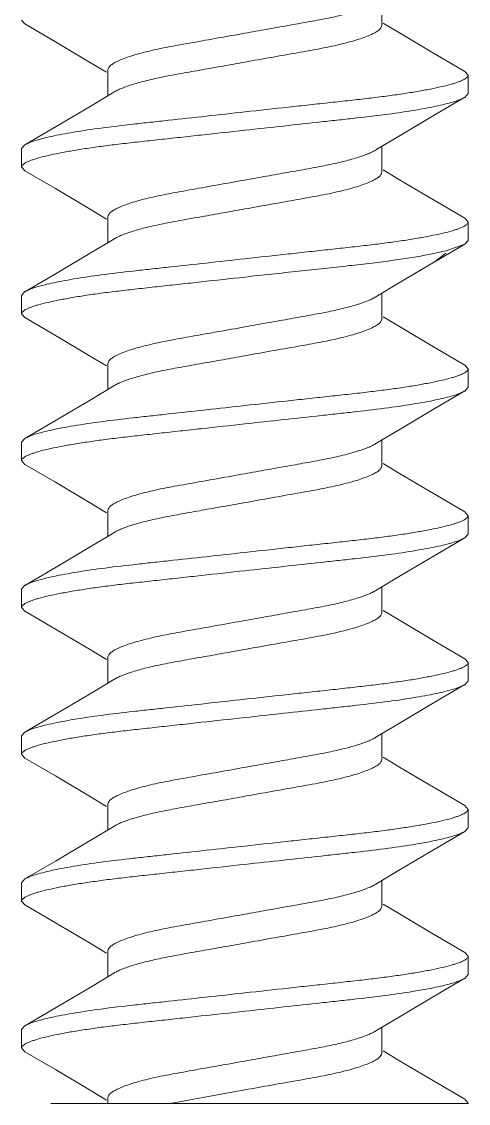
# Model space of a CAD drawing. Header units: inches. Extents: x 8 to 28, y 8.2 to 13.5.
# Drawn here: x 26.8236 to 27.0137, y 11.6636 to 12.124 of the extents above; entities that cross this region are included whole.
import ezdxf

# ---------------------------------------------------------------- set-up
doc = ezdxf.new("R2010")
doc.units = ezdxf.units.IN
doc.header["$MEASUREMENT"] = 0
doc.layers.get('0').update_dxf_attribs({"true_color": 0xc2ced6})
doc.layers.add('SHADE-BRACKET', color=7, linetype='Continuous', lineweight=30)
doc.layers.add('SHADE-BRACKET_SCREW', color=7, linetype='Continuous', lineweight=5)

# ---------------------------------------------------------------- blocks, each defined once
blk = doc.blocks.new('SCREW3-085603')
at = {"layer": 'SHADE-BRACKET_SCREW'}
for p, q in [((26.97686, 12.13341), (26.97686, 12.12242)), ((26.82358, 12.12467), (26.825, 12.12303)), ((26.825, 12.12307), (26.83798, 12.11544)), ((26.98442, 12.11921), (26.97744, 12.12339)), ((26.83798, 12.11544), (26.85249, 12.10684)), ((26.99893, 12.11061), (26.98442, 12.11921)), ((27.01215, 12.10283), (26.99893, 12.11061)), ((26.85249, 12.10684), (26.85972, 12.1025)), ((26.8603, 12.10347), (26.8603, 12.09249)), ((27.01358, 12.10122), (27.01215, 12.10286)), ((27.01358, 12.10122), (27.01358, 12.09342)), ((26.86279, 12.09398), (26.85274, 12.08796)), ((26.99917, 12.08419), (27.01215, 12.09182)), ((27.01358, 12.09342), (27.01215, 12.09178)), ((26.85274, 12.08796), (26.83823, 12.07936)), ((26.98467, 12.07559), (26.99917, 12.08419)), ((26.83823, 12.07936), (26.825, 12.07158)), ((26.97437, 12.06941), (26.98467, 12.07559)), ((26.82358, 12.06997), (26.825, 12.07161)), ((26.82358, 12.06217), (26.82358, 12.06997)), ((26.97686, 12.07091), (26.97686, 12.05992)), ((26.82358, 12.06217), (26.825, 12.06053)), ((26.825, 12.06057), (26.83798, 12.05294)), ((26.98442, 12.05671), (26.97744, 12.06089)), ((26.99893, 12.04811), (26.98442, 12.05671)), ((26.83798, 12.05294), (26.85249, 12.04434)), ((27.01215, 12.04033), (26.99893, 12.04811)), ((26.85249, 12.04434), (26.85972, 12.04)), ((26.8603, 12.04097), (26.8603, 12.02999)), ((27.01358, 12.03872), (27.01215, 12.04036)), ((27.01358, 12.03872), (27.01358, 12.03092)), ((26.86279, 12.03148), (26.85274, 12.02546)), ((26.99917, 12.02169), (27.01215, 12.02932)), ((27.01215, 12.02929), (27.0042, 12.0265)), ((27.01358, 12.03092), (27.01215, 12.02928)), ((26.85274, 12.02546), (26.83823, 12.01686)), ((27.00391, 12.02643), (26.99696, 12.02492)), ((26.99961, 12.02194), (27.00405, 12.02542)), ((26.98467, 12.01309), (26.99961, 12.02194)), ((26.83823, 12.01686), (26.825, 12.00908)), ((26.82358, 12.00747), (26.825, 12.00911)), ((26.97437, 12.00691), (26.98467, 12.01309)), ((26.82358, 11.99967), (26.82358, 12.00747)), ((26.97686, 12.00841), (26.97686, 11.99742)), ((26.82358, 11.99967), (26.825, 11.99803)), ((26.825, 11.99807), (26.83798, 11.99044)), ((26.98442, 11.99421), (26.97744, 11.99839)), ((26.83798, 11.99044), (26.85249, 11.98184)), ((26.99893, 11.98561), (26.98442, 11.99421)), ((26.85249, 11.98184), (26.85972, 11.9775)), ((27.01215, 11.97783), (26.99893, 11.98561)), ((26.8603, 11.97847), (26.8603, 11.96749)), ((27.01358, 11.97622), (27.01215, 11.97786)), ((27.01358, 11.97622), (27.01358, 11.96842)), ((26.86279, 11.96898), (26.85274, 11.96296)), ((27.01358, 11.96842), (27.01215, 11.96678)), ((26.85274, 11.96296), (26.83823, 11.95436)), ((26.99917, 11.95919), (27.01215, 11.96682)), ((26.98467, 11.95059), (26.99917, 11.95919)), ((26.83823, 11.95436), (26.825, 11.94658)), ((26.97437, 11.94441), (26.98467, 11.95059)), ((26.82358, 11.94497), (26.825, 11.94661)), ((26.82358, 11.93717), (26.82358, 11.94497)), ((26.97686, 11.94591), (26.97686, 11.93492)), ((26.82358, 11.93717), (26.825, 11.93553)), ((26.825, 11.93557), (26.83798, 11.92794)), ((26.98442, 11.93171), (26.97744, 11.93589)), ((26.99893, 11.92311), (26.98442, 11.93171)), ((26.83798, 11.92794), (26.85249, 11.91934)), ((27.01215, 11.91533), (26.99893, 11.92311)), ((26.85249, 11.91934), (26.85972, 11.915)), ((26.8603, 11.91597), (26.8603, 11.90499)), ((27.01358, 11.91372), (27.01215, 11.91536)), ((27.01358, 11.91372), (27.01358, 11.90592)), ((26.86279, 11.90648), (26.85274, 11.90046)), ((26.99917, 11.89669), (27.01215, 11.90432)), ((27.01358, 11.90592), (27.01215, 11.90428)), ((26.85274, 11.90046), (26.83823, 11.89186)), ((26.98467, 11.88809), (26.99917, 11.89669)), ((26.83823, 11.89186), (26.825, 11.88408)), ((26.97437, 11.88191), (26.98467, 11.88809)), ((26.82358, 11.88247), (26.825, 11.88411)), ((26.82358, 11.87467), (26.82358, 11.88247)), ((26.97686, 11.88341), (26.97686, 11.87242)), ((26.82358, 11.87467), (26.825, 11.87303)), ((26.825, 11.87307), (26.83798, 11.86544)), ((26.98442, 11.86921), (26.97744, 11.87339)), ((26.99893, 11.86061), (26.98442, 11.86921)), ((26.83798, 11.86544), (26.85249, 11.85684)), ((26.85249, 11.85684), (26.85972, 11.8525)), ((27.01215, 11.85283), (26.99893, 11.86061)), ((26.8603, 11.85347), (26.8603, 11.84249)), ((27.01358, 11.85122), (27.01215, 11.85286)), ((27.01358, 11.85122), (27.01358, 11.84342)), ((26.86279, 11.84398), (26.85274, 11.83796)), ((27.01358, 11.84342), (27.01215, 11.84178)), ((26.99917, 11.83419), (27.01215, 11.84182)), ((26.85274, 11.83796), (26.83823, 11.82936)), ((26.98467, 11.82559), (26.99917, 11.83419)), ((26.83823, 11.82936), (26.825, 11.82158)), ((26.97437, 11.81941), (26.98467, 11.82559)), ((26.82358, 11.81997), (26.825, 11.82161)), ((26.97686, 11.82091), (26.97686, 11.80992)), ((26.82358, 11.81217), (26.82358, 11.81997)), ((26.82358, 11.81217), (26.825, 11.81053)), ((26.98442, 11.80671), (26.97744, 11.81089)), ((26.825, 11.81057), (26.83798, 11.80294)), ((26.99893, 11.79811), (26.98442, 11.80671)), ((26.83798, 11.80294), (26.85249, 11.79434)), ((27.01215, 11.79033), (26.99893, 11.79811)), ((26.85249, 11.79434), (26.85972, 11.79)), ((26.8603, 11.79097), (26.8603, 11.77999)), ((27.01358, 11.78872), (27.01215, 11.79036)), ((27.01358, 11.78872), (27.01358, 11.78092)), ((26.86279, 11.78148), (26.85274, 11.77546)), ((26.99917, 11.77169), (27.01215, 11.77932)), ((27.01358, 11.78092), (27.01215, 11.77928)), ((26.85274, 11.77546), (26.83823, 11.76686)), ((26.98467, 11.76309), (26.99917, 11.77169)), ((26.83823, 11.76686), (26.825, 11.75908)), ((26.97437, 11.75691), (26.98467, 11.76309)), ((26.82358, 11.75747), (26.825, 11.75911)), ((26.82358, 11.74967), (26.82358, 11.75747)), ((26.97686, 11.75841), (26.97686, 11.74742)), ((26.82358, 11.74967), (26.825, 11.74803)), ((26.825, 11.74807), (26.83798, 11.74044)), ((26.98442, 11.74421), (26.97744, 11.74839)), ((26.99893, 11.73561), (26.98442, 11.74421)), ((26.83798, 11.74044), (26.85249, 11.73184)), ((27.01215, 11.72783), (26.99893, 11.73561)), ((26.85249, 11.73184), (26.85972, 11.7275)), ((26.8603, 11.72847), (26.8603, 11.71749)), ((27.01358, 11.72622), (27.01215, 11.72786)), ((27.01358, 11.72622), (27.01358, 11.71842)), ((26.86279, 11.71898), (26.85274, 11.71296)), ((26.99917, 11.70919), (27.01215, 11.71682)), ((27.01358, 11.71842), (27.01215, 11.71678)), ((26.85274, 11.71296), (26.83823, 11.70436)), ((26.98467, 11.70059), (26.99917, 11.70919)), ((26.83823, 11.70436), (26.825, 11.69658)), ((26.97437, 11.69441), (26.98467, 11.70059)), ((26.82358, 11.69497), (26.825, 11.69661)), ((26.97686, 11.69591), (26.97686, 11.68492)), ((26.82358, 11.68717), (26.82358, 11.69497)), ((26.82358, 11.68717), (26.825, 11.68553)), ((26.825, 11.68557), (26.83798, 11.67794)), ((26.98442, 11.68171), (26.97744, 11.68589)), ((26.83798, 11.67794), (26.85249, 11.66934)), ((26.99893, 11.67311), (26.98442, 11.68171)), ((27.01215, 11.66533), (26.99893, 11.67311)), ((26.85249, 11.66934), (26.85972, 11.665)), ((26.88673, 11.66358), (26.91858, 11.6693)), ((27.01371, 11.66357), (26.836, 11.66357)), ((26.8603, 11.66597), (26.8603, 11.66357)), ((27.01358, 11.66372), (27.01215, 11.66536))]:
    blk.add_line(p, q, dxfattribs=at)
for points, knots in [([(26.91858, 12.1191), (26.92166, 12.11965), (26.92776, 12.12074), (26.93671, 12.12234), (26.94522, 12.12386), (26.95307, 12.12528), (26.96002, 12.12682), (26.96592, 12.12842), (26.97009, 12.12984), (26.97276, 12.13101), (26.97388, 12.1316), (26.97437, 12.13189)], [0, 0, 0, 0, 0.163751, 0.323578, 0.475301, 0.615268, 0.740207, 0.847348, 0.934421, 0.969943, 1, 1, 1, 1]), ([(26.97686, 12.12242), (26.97686, 12.1217), (26.97609, 12.12081), (26.97509, 12.12004), (26.97399, 12.11934), (26.97229, 12.11848), (26.96984, 12.11747), (26.96691, 12.11647), (26.96351, 12.11546), (26.95968, 12.11447), (26.95545, 12.1135), (26.95086, 12.11258), (26.94596, 12.11168), (26.93895, 12.11043), (26.92979, 12.10881), (26.92236, 12.10748), (26.91858, 12.1068)], [0, 0, 0, 0, 0.035498, 0.048473, 0.063325, 0.098788, 0.141982, 0.192728, 0.250682, 0.315413, 0.386372, 0.462975, 0.54456, 0.630399, 0.811708, 1, 1, 1, 1]), ([(26.8603, 12.10347), (26.8603, 12.1042), (26.86106, 12.10508), (26.86207, 12.10585), (26.86316, 12.10656), (26.86487, 12.10742), (26.86732, 12.10842), (26.87025, 12.10943), (26.87365, 12.11043), (26.87748, 12.11143), (26.8817, 12.11239), (26.88629, 12.11331), (26.89119, 12.11421), (26.89821, 12.11546), (26.90736, 12.11709), (26.91479, 12.11842), (26.91858, 12.1191)], [0, 0, 0, 0, 0.0355, 0.048476, 0.063327, 0.09879, 0.141984, 0.19273, 0.250683, 0.315414, 0.386374, 0.462977, 0.544561, 0.6304, 0.811708, 1, 1, 1, 1]), ([(26.86279, 12.09399), (26.86328, 12.09429), (26.86439, 12.09487), (26.86707, 12.09605), (26.87124, 12.09748), (26.87713, 12.09907), (26.88409, 12.1006), (26.89193, 12.10206), (26.90044, 12.10356), (26.9094, 12.10515), (26.91549, 12.10624), (26.91858, 12.1068)], [0, 0, 0, 0, 0.030085, 0.065638, 0.152728, 0.259843, 0.384768, 0.524736, 0.676447, 0.836264, 1, 1, 1, 1]), ([(26.91858, 12.0856), (26.92475, 12.08628), (26.93394, 12.08729), (26.94606, 12.08861), (26.95481, 12.08956), (26.96322, 12.09048), (26.97119, 12.09138), (26.97866, 12.0923), (26.98555, 12.09326), (26.99179, 12.09426), (26.99733, 12.09526), (27.00211, 12.09627), (27.00559, 12.09714), (27.00796, 12.09785), (27.00942, 12.09834), (27.01067, 12.09883), (27.0117, 12.09932), (27.01251, 12.09979), (27.0131, 12.10026), (27.01348, 12.10072), (27.01358, 12.10107), (27.01358, 12.10122)], [0, 0, 0, 0, 0.191926, 0.285647, 0.376594, 0.463938, 0.546872, 0.624622, 0.69646, 0.761742, 0.819858, 0.870312, 0.912669, 0.930712, 0.946635, 0.960426, 0.972091, 0.981675, 0.989299, 0.995219, 1, 1, 1, 1]), ([(27.01215, 12.09179), (27.01158, 12.09145), (27.01017, 12.0908), (27.00768, 12.08994), (27.00451, 12.08905), (27.0007, 12.08816), (26.99625, 12.08726), (26.9892, 12.08601), (26.97909, 12.08451), (26.96819, 12.08324), (26.95865, 12.08219), (26.94831, 12.08105), (26.93491, 12.07959), (26.92408, 12.0784), (26.91858, 12.0778)], [0, 0, 0, 0, 0.020948, 0.048787, 0.083488, 0.124911, 0.172786, 0.226791, 0.351632, 0.495834, 0.573894, 0.655173, 0.824996, 1, 1, 1, 1]), ([(26.825, 12.07161), (26.82557, 12.07195), (26.82698, 12.07259), (26.82948, 12.07346), (26.83264, 12.07434), (26.83646, 12.07524), (26.8409, 12.07613), (26.84796, 12.07739), (26.85807, 12.07888), (26.86897, 12.08016), (26.87851, 12.0812), (26.88885, 12.08234), (26.90224, 12.0838), (26.91308, 12.08499), (26.91858, 12.0856)], [0, 0, 0, 0, 0.020948, 0.048787, 0.083489, 0.124912, 0.172787, 0.226792, 0.351633, 0.495836, 0.573896, 0.655173, 0.824996, 1, 1, 1, 1]), ([(26.91858, 12.0778), (26.9124, 12.07712), (26.90321, 12.07611), (26.8911, 12.07479), (26.88234, 12.07383), (26.87394, 12.0729), (26.86596, 12.07201), (26.85849, 12.0711), (26.8516, 12.07013), (26.84536, 12.06914), (26.83983, 12.06813), (26.83505, 12.06713), (26.83156, 12.06626), (26.8292, 12.06555), (26.82773, 12.06505), (26.82649, 12.06456), (26.82546, 12.06408), (26.82465, 12.06361), (26.82406, 12.06314), (26.82368, 12.06267), (26.82358, 12.06233), (26.82358, 12.06217)], [0, 0, 0, 0, 0.191926, 0.285649, 0.376598, 0.463942, 0.546875, 0.624623, 0.696462, 0.761746, 0.819863, 0.870316, 0.912672, 0.930715, 0.946638, 0.960429, 0.972093, 0.981677, 0.9893, 0.99522, 1, 1, 1, 1]), ([(26.91858, 12.0566), (26.92166, 12.05715), (26.92776, 12.05824), (26.93671, 12.05984), (26.94522, 12.06136), (26.95307, 12.06278), (26.96002, 12.06432), (26.96592, 12.06592), (26.97009, 12.06734), (26.97276, 12.06851), (26.97388, 12.0691), (26.97437, 12.06939)], [0, 0, 0, 0, 0.163751, 0.323578, 0.475301, 0.615268, 0.740207, 0.847348, 0.934421, 0.969943, 1, 1, 1, 1]), ([(26.97686, 12.05992), (26.97686, 12.0592), (26.97609, 12.05831), (26.97509, 12.05754), (26.97399, 12.05684), (26.97229, 12.05598), (26.96984, 12.05497), (26.96691, 12.05397), (26.96351, 12.05296), (26.95968, 12.05197), (26.95545, 12.051), (26.95086, 12.05008), (26.94596, 12.04918), (26.93895, 12.04793), (26.92979, 12.04631), (26.92236, 12.04498), (26.91858, 12.0443)], [0, 0, 0, 0, 0.035498, 0.048473, 0.063325, 0.098788, 0.141982, 0.192728, 0.250682, 0.315413, 0.386372, 0.462975, 0.54456, 0.630399, 0.811708, 1, 1, 1, 1]), ([(26.8603, 12.04097), (26.8603, 12.0417), (26.86106, 12.04258), (26.86207, 12.04335), (26.86316, 12.04406), (26.86487, 12.04492), (26.86732, 12.04592), (26.87025, 12.04693), (26.87365, 12.04793), (26.87748, 12.04893), (26.8817, 12.04989), (26.88629, 12.05081), (26.89119, 12.05171), (26.89821, 12.05296), (26.90736, 12.05459), (26.91479, 12.05592), (26.91858, 12.0566)], [0, 0, 0, 0, 0.0355, 0.048476, 0.063327, 0.09879, 0.141984, 0.19273, 0.250683, 0.315414, 0.386374, 0.462977, 0.544561, 0.6304, 0.811708, 1, 1, 1, 1]), ([(26.86279, 12.03149), (26.86328, 12.03179), (26.86439, 12.03237), (26.86707, 12.03355), (26.87124, 12.03498), (26.87713, 12.03657), (26.88409, 12.0381), (26.89193, 12.03956), (26.90044, 12.04106), (26.9094, 12.04265), (26.91549, 12.04374), (26.91858, 12.0443)], [0, 0, 0, 0, 0.030085, 0.065638, 0.152728, 0.259843, 0.384768, 0.524736, 0.676447, 0.836264, 1, 1, 1, 1]), ([(26.91858, 12.0231), (26.92475, 12.02378), (26.93394, 12.02479), (26.94606, 12.02611), (26.95481, 12.02706), (26.96322, 12.02798), (26.97119, 12.02888), (26.97866, 12.0298), (26.98555, 12.03076), (26.99179, 12.03176), (26.99733, 12.03276), (27.00211, 12.03377), (27.00559, 12.03464), (27.00796, 12.03535), (27.00942, 12.03584), (27.01067, 12.03633), (27.0117, 12.03682), (27.01251, 12.03729), (27.0131, 12.03776), (27.01348, 12.03822), (27.01358, 12.03857), (27.01358, 12.03872)], [0, 0, 0, 0, 0.191926, 0.285647, 0.376594, 0.463938, 0.546872, 0.624622, 0.69646, 0.761742, 0.819858, 0.870312, 0.912669, 0.930712, 0.946635, 0.960426, 0.972091, 0.981675, 0.989299, 0.995219, 1, 1, 1, 1]), ([(26.825, 12.00911), (26.82557, 12.00945), (26.82698, 12.01009), (26.82948, 12.01096), (26.83264, 12.01184), (26.83646, 12.01274), (26.8409, 12.01363), (26.84796, 12.01489), (26.85807, 12.01638), (26.86897, 12.01766), (26.87851, 12.0187), (26.88885, 12.01984), (26.90224, 12.0213), (26.91308, 12.02249), (26.91858, 12.0231)], [0, 0, 0, 0, 0.020948, 0.048787, 0.083489, 0.124912, 0.172787, 0.226792, 0.351633, 0.495836, 0.573896, 0.655173, 0.824996, 1, 1, 1, 1]), ([(26.99696, 12.02492), (26.99462, 12.02446), (26.98956, 12.02358), (26.98148, 12.02237), (26.97247, 12.02123), (26.96267, 12.02013), (26.95222, 12.01898), (26.93745, 12.01737), (26.92618, 12.01614), (26.91858, 12.0153)], [0, 0, 0, 0, 0.090863, 0.194781, 0.310293, 0.435784, 0.569463, 0.70945, 1, 1, 1, 1]), ([(26.91858, 12.0153), (26.9124, 12.01462), (26.90321, 12.01361), (26.8911, 12.01229), (26.88234, 12.01133), (26.87394, 12.0104), (26.86596, 12.00951), (26.85849, 12.0086), (26.8516, 12.00763), (26.84536, 12.00664), (26.83983, 12.00563), (26.83505, 12.00463), (26.83156, 12.00376), (26.8292, 12.00305), (26.82773, 12.00255), (26.82649, 12.00206), (26.82546, 12.00158), (26.82465, 12.00111), (26.82406, 12.00064), (26.82368, 12.00017), (26.82358, 11.99983), (26.82358, 11.99967)], [0, 0, 0, 0, 0.191926, 0.285649, 0.376598, 0.463942, 0.546875, 0.624623, 0.696462, 0.761746, 0.819863, 0.870316, 0.912672, 0.930715, 0.946638, 0.960429, 0.972093, 0.981677, 0.9893, 0.99522, 1, 1, 1, 1]), ([(26.91858, 11.9941), (26.92166, 11.99465), (26.92776, 11.99574), (26.93671, 11.99734), (26.94522, 11.99886), (26.95307, 12.00028), (26.96002, 12.00182), (26.96592, 12.00342), (26.97009, 12.00484), (26.97276, 12.00601), (26.97388, 12.0066), (26.97437, 12.00689)], [0, 0, 0, 0, 0.163751, 0.323578, 0.475301, 0.615268, 0.740207, 0.847348, 0.934421, 0.969943, 1, 1, 1, 1]), ([(26.97686, 11.99742), (26.97686, 11.9967), (26.97609, 11.99581), (26.97509, 11.99504), (26.97399, 11.99434), (26.97229, 11.99348), (26.96984, 11.99247), (26.96691, 11.99147), (26.96351, 11.99046), (26.95968, 11.98947), (26.95545, 11.9885), (26.95086, 11.98758), (26.94596, 11.98668), (26.93895, 11.98543), (26.92979, 11.98381), (26.92236, 11.98248), (26.91858, 11.9818)], [0, 0, 0, 0, 0.035498, 0.048473, 0.063325, 0.098788, 0.141982, 0.192728, 0.250682, 0.315413, 0.386372, 0.462975, 0.54456, 0.630399, 0.811708, 1, 1, 1, 1]), ([(26.8603, 11.97847), (26.8603, 11.9792), (26.86106, 11.98008), (26.86207, 11.98085), (26.86316, 11.98156), (26.86487, 11.98242), (26.86732, 11.98342), (26.87025, 11.98443), (26.87365, 11.98543), (26.87748, 11.98643), (26.8817, 11.98739), (26.88629, 11.98831), (26.89119, 11.98921), (26.89821, 11.99046), (26.90736, 11.99209), (26.91479, 11.99342), (26.91858, 11.9941)], [0, 0, 0, 0, 0.0355, 0.048476, 0.063327, 0.09879, 0.141984, 0.19273, 0.250683, 0.315414, 0.386374, 0.462977, 0.544561, 0.6304, 0.811708, 1, 1, 1, 1]), ([(26.86279, 11.96899), (26.86328, 11.96929), (26.86439, 11.96987), (26.86707, 11.97105), (26.87124, 11.97248), (26.87713, 11.97407), (26.88409, 11.9756), (26.89193, 11.97706), (26.90044, 11.97856), (26.9094, 11.98015), (26.91549, 11.98124), (26.91858, 11.9818)], [0, 0, 0, 0, 0.030085, 0.065638, 0.152728, 0.259843, 0.384768, 0.524736, 0.676447, 0.836264, 1, 1, 1, 1]), ([(26.91858, 11.9606), (26.92475, 11.96128), (26.93394, 11.96229), (26.94606, 11.96361), (26.95481, 11.96456), (26.96322, 11.96548), (26.97119, 11.96638), (26.97866, 11.9673), (26.98555, 11.96826), (26.99179, 11.96926), (26.99733, 11.97026), (27.00211, 11.97127), (27.00559, 11.97214), (27.00796, 11.97285), (27.00942, 11.97334), (27.01067, 11.97383), (27.0117, 11.97432), (27.01251, 11.97479), (27.0131, 11.97526), (27.01348, 11.97572), (27.01358, 11.97607), (27.01358, 11.97622)], [0, 0, 0, 0, 0.191926, 0.285647, 0.376594, 0.463938, 0.546872, 0.624622, 0.69646, 0.761742, 0.819858, 0.870312, 0.912669, 0.930712, 0.946635, 0.960426, 0.972091, 0.981675, 0.989299, 0.995219, 1, 1, 1, 1]), ([(27.01215, 11.96679), (27.01158, 11.96645), (27.01017, 11.9658), (27.00768, 11.96494), (27.00451, 11.96405), (27.0007, 11.96316), (26.99625, 11.96226), (26.9892, 11.96101), (26.97909, 11.95951), (26.96819, 11.95824), (26.95865, 11.95719), (26.94831, 11.95605), (26.93491, 11.95459), (26.92408, 11.9534), (26.91858, 11.9528)], [0, 0, 0, 0, 0.020948, 0.048787, 0.083488, 0.124911, 0.172786, 0.226791, 0.351632, 0.495834, 0.573894, 0.655173, 0.824996, 1, 1, 1, 1]), ([(26.825, 11.94661), (26.82557, 11.94695), (26.82698, 11.94759), (26.82948, 11.94846), (26.83264, 11.94934), (26.83646, 11.95024), (26.8409, 11.95113), (26.84796, 11.95239), (26.85807, 11.95388), (26.86897, 11.95516), (26.87851, 11.9562), (26.88885, 11.95734), (26.90224, 11.9588), (26.91308, 11.95999), (26.91858, 11.9606)], [0, 0, 0, 0, 0.020948, 0.048787, 0.083489, 0.124912, 0.172787, 0.226792, 0.351633, 0.495836, 0.573896, 0.655173, 0.824996, 1, 1, 1, 1]), ([(26.91858, 11.9528), (26.9124, 11.95212), (26.90321, 11.95111), (26.8911, 11.94979), (26.88234, 11.94883), (26.87394, 11.9479), (26.86596, 11.94701), (26.85849, 11.9461), (26.8516, 11.94513), (26.84536, 11.94414), (26.83983, 11.94313), (26.83505, 11.94213), (26.83156, 11.94126), (26.8292, 11.94055), (26.82773, 11.94005), (26.82649, 11.93956), (26.82546, 11.93908), (26.82465, 11.93861), (26.82406, 11.93814), (26.82368, 11.93767), (26.82358, 11.93733), (26.82358, 11.93717)], [0, 0, 0, 0, 0.191926, 0.285649, 0.376598, 0.463942, 0.546875, 0.624623, 0.696462, 0.761746, 0.819863, 0.870316, 0.912672, 0.930715, 0.946638, 0.960429, 0.972093, 0.981677, 0.9893, 0.99522, 1, 1, 1, 1]), ([(26.91858, 11.9316), (26.92166, 11.93215), (26.92776, 11.93324), (26.93671, 11.93484), (26.94522, 11.93636), (26.95307, 11.93778), (26.96002, 11.93932), (26.96592, 11.94092), (26.97009, 11.94234), (26.97276, 11.94351), (26.97388, 11.9441), (26.97437, 11.94439)], [0, 0, 0, 0, 0.163751, 0.323578, 0.475301, 0.615268, 0.740207, 0.847348, 0.934421, 0.969943, 1, 1, 1, 1]), ([(26.8603, 11.91597), (26.8603, 11.9167), (26.86106, 11.91758), (26.86207, 11.91835), (26.86316, 11.91906), (26.86487, 11.91992), (26.86732, 11.92092), (26.87025, 11.92193), (26.87365, 11.92293), (26.87748, 11.92393), (26.8817, 11.92489), (26.88629, 11.92581), (26.89119, 11.92671), (26.89821, 11.92796), (26.90736, 11.92959), (26.91479, 11.93092), (26.91858, 11.9316)], [0, 0, 0, 0, 0.0355, 0.048476, 0.063327, 0.09879, 0.141984, 0.19273, 0.250683, 0.315414, 0.386374, 0.462977, 0.544561, 0.6304, 0.811708, 1, 1, 1, 1]), ([(26.97686, 11.93492), (26.97686, 11.9342), (26.97609, 11.93331), (26.97509, 11.93254), (26.97399, 11.93184), (26.97229, 11.93098), (26.96984, 11.92997), (26.96691, 11.92897), (26.96351, 11.92796), (26.95968, 11.92697), (26.95545, 11.926), (26.95086, 11.92508), (26.94596, 11.92418), (26.93895, 11.92293), (26.92979, 11.92131), (26.92236, 11.91998), (26.91858, 11.9193)], [0, 0, 0, 0, 0.035498, 0.048473, 0.063325, 0.098788, 0.141982, 0.192728, 0.250682, 0.315413, 0.386372, 0.462975, 0.54456, 0.630399, 0.811708, 1, 1, 1, 1]), ([(26.86279, 11.90649), (26.86328, 11.90679), (26.86439, 11.90737), (26.86707, 11.90855), (26.87124, 11.90998), (26.87713, 11.91157), (26.88409, 11.9131), (26.89193, 11.91456), (26.90044, 11.91606), (26.9094, 11.91765), (26.91549, 11.91874), (26.91858, 11.9193)], [0, 0, 0, 0, 0.030085, 0.065638, 0.152728, 0.259843, 0.384768, 0.524736, 0.676447, 0.836264, 1, 1, 1, 1]), ([(26.91858, 11.8981), (26.92475, 11.89878), (26.93394, 11.89979), (26.94606, 11.90111), (26.95481, 11.90206), (26.96322, 11.90298), (26.97119, 11.90388), (26.97866, 11.9048), (26.98555, 11.90576), (26.99179, 11.90676), (26.99733, 11.90776), (27.00211, 11.90877), (27.00559, 11.90964), (27.00796, 11.91035), (27.00942, 11.91084), (27.01067, 11.91133), (27.0117, 11.91182), (27.01251, 11.91229), (27.0131, 11.91276), (27.01348, 11.91322), (27.01358, 11.91357), (27.01358, 11.91372)], [0, 0, 0, 0, 0.191926, 0.285647, 0.376594, 0.463938, 0.546872, 0.624622, 0.69646, 0.761742, 0.819858, 0.870312, 0.912669, 0.930712, 0.946635, 0.960426, 0.972091, 0.981675, 0.989299, 0.995219, 1, 1, 1, 1]), ([(27.01215, 11.90429), (27.01158, 11.90395), (27.01017, 11.9033), (27.00768, 11.90244), (27.00451, 11.90155), (27.0007, 11.90066), (26.99625, 11.89976), (26.9892, 11.89851), (26.97909, 11.89701), (26.96819, 11.89574), (26.95865, 11.89469), (26.94831, 11.89355), (26.93491, 11.89209), (26.92408, 11.8909), (26.91858, 11.8903)], [0, 0, 0, 0, 0.020948, 0.048787, 0.083488, 0.124911, 0.172786, 0.226791, 0.351632, 0.495834, 0.573894, 0.655173, 0.824996, 1, 1, 1, 1]), ([(26.825, 11.88411), (26.82557, 11.88445), (26.82698, 11.88509), (26.82948, 11.88596), (26.83264, 11.88684), (26.83646, 11.88774), (26.8409, 11.88863), (26.84796, 11.88989), (26.85807, 11.89138), (26.86897, 11.89266), (26.87851, 11.8937), (26.88885, 11.89484), (26.90224, 11.8963), (26.91308, 11.89749), (26.91858, 11.8981)], [0, 0, 0, 0, 0.020948, 0.048787, 0.083489, 0.124912, 0.172787, 0.226792, 0.351633, 0.495836, 0.573896, 0.655173, 0.824996, 1, 1, 1, 1]), ([(26.91858, 11.8903), (26.9124, 11.88962), (26.90321, 11.88861), (26.8911, 11.88729), (26.88234, 11.88633), (26.87394, 11.8854), (26.86596, 11.88451), (26.85849, 11.8836), (26.8516, 11.88263), (26.84536, 11.88164), (26.83983, 11.88063), (26.83505, 11.87963), (26.83156, 11.87876), (26.8292, 11.87805), (26.82773, 11.87755), (26.82649, 11.87706), (26.82546, 11.87658), (26.82465, 11.87611), (26.82406, 11.87564), (26.82368, 11.87517), (26.82358, 11.87483), (26.82358, 11.87467)], [0, 0, 0, 0, 0.191926, 0.285649, 0.376598, 0.463942, 0.546875, 0.624623, 0.696462, 0.761746, 0.819863, 0.870316, 0.912672, 0.930715, 0.946638, 0.960429, 0.972093, 0.981677, 0.9893, 0.99522, 1, 1, 1, 1]), ([(26.91858, 11.8691), (26.92166, 11.86965), (26.92776, 11.87074), (26.93671, 11.87234), (26.94522, 11.87386), (26.95307, 11.87528), (26.96002, 11.87682), (26.96592, 11.87842), (26.97009, 11.87984), (26.97276, 11.88101), (26.97388, 11.8816), (26.97437, 11.88189)], [0, 0, 0, 0, 0.163751, 0.323578, 0.475301, 0.615268, 0.740207, 0.847348, 0.934421, 0.969943, 1, 1, 1, 1]), ([(26.97686, 11.87242), (26.97686, 11.8717), (26.97609, 11.87081), (26.97509, 11.87004), (26.97399, 11.86934), (26.97229, 11.86848), (26.96984, 11.86747), (26.96691, 11.86647), (26.96351, 11.86546), (26.95968, 11.86447), (26.95545, 11.8635), (26.95086, 11.86258), (26.94596, 11.86168), (26.93895, 11.86043), (26.92979, 11.85881), (26.92236, 11.85748), (26.91858, 11.8568)], [0, 0, 0, 0, 0.035498, 0.048473, 0.063325, 0.098788, 0.141982, 0.192728, 0.250682, 0.315413, 0.386372, 0.462975, 0.54456, 0.630399, 0.811708, 1, 1, 1, 1]), ([(26.8603, 11.85347), (26.8603, 11.8542), (26.86106, 11.85508), (26.86207, 11.85585), (26.86316, 11.85656), (26.86487, 11.85742), (26.86732, 11.85842), (26.87025, 11.85943), (26.87365, 11.86043), (26.87748, 11.86143), (26.8817, 11.86239), (26.88629, 11.86331), (26.89119, 11.86421), (26.89821, 11.86546), (26.90736, 11.86709), (26.91479, 11.86842), (26.91858, 11.8691)], [0, 0, 0, 0, 0.0355, 0.048476, 0.063327, 0.09879, 0.141984, 0.19273, 0.250683, 0.315414, 0.386374, 0.462977, 0.544561, 0.6304, 0.811708, 1, 1, 1, 1]), ([(26.86279, 11.84399), (26.86328, 11.84429), (26.86439, 11.84487), (26.86707, 11.84605), (26.87124, 11.84748), (26.87713, 11.84907), (26.88409, 11.8506), (26.89193, 11.85206), (26.90044, 11.85356), (26.9094, 11.85515), (26.91549, 11.85624), (26.91858, 11.8568)], [0, 0, 0, 0, 0.030085, 0.065638, 0.152728, 0.259843, 0.384768, 0.524736, 0.676447, 0.836264, 1, 1, 1, 1]), ([(26.91858, 11.8356), (26.92475, 11.83628), (26.93394, 11.83729), (26.94606, 11.83861), (26.95481, 11.83956), (26.96322, 11.84048), (26.97119, 11.84138), (26.97866, 11.8423), (26.98555, 11.84326), (26.99179, 11.84426), (26.99733, 11.84526), (27.00211, 11.84627), (27.00559, 11.84714), (27.00796, 11.84785), (27.00942, 11.84834), (27.01067, 11.84883), (27.0117, 11.84932), (27.01251, 11.84979), (27.0131, 11.85026), (27.01348, 11.85072), (27.01358, 11.85107), (27.01358, 11.85122)], [0, 0, 0, 0, 0.191926, 0.285647, 0.376594, 0.463938, 0.546872, 0.624622, 0.69646, 0.761742, 0.819858, 0.870312, 0.912669, 0.930712, 0.946635, 0.960426, 0.972091, 0.981675, 0.989299, 0.995219, 1, 1, 1, 1]), ([(27.01215, 11.84179), (27.01158, 11.84145), (27.01017, 11.8408), (27.00768, 11.83994), (27.00451, 11.83905), (27.0007, 11.83816), (26.99625, 11.83726), (26.9892, 11.83601), (26.97909, 11.83451), (26.96819, 11.83324), (26.95865, 11.83219), (26.94831, 11.83105), (26.93491, 11.82959), (26.92408, 11.8284), (26.91858, 11.8278)], [0, 0, 0, 0, 0.020948, 0.048787, 0.083488, 0.124911, 0.172786, 0.226791, 0.351632, 0.495834, 0.573894, 0.655173, 0.824996, 1, 1, 1, 1]), ([(26.825, 11.82161), (26.82557, 11.82195), (26.82698, 11.82259), (26.82948, 11.82346), (26.83264, 11.82434), (26.83646, 11.82524), (26.8409, 11.82613), (26.84796, 11.82739), (26.85807, 11.82888), (26.86897, 11.83016), (26.87851, 11.8312), (26.88885, 11.83234), (26.90224, 11.8338), (26.91308, 11.83499), (26.91858, 11.8356)], [0, 0, 0, 0, 0.020948, 0.048787, 0.083489, 0.124912, 0.172787, 0.226792, 0.351633, 0.495836, 0.573896, 0.655173, 0.824996, 1, 1, 1, 1]), ([(26.91858, 11.8278), (26.9124, 11.82712), (26.90321, 11.82611), (26.8911, 11.82479), (26.88234, 11.82383), (26.87394, 11.8229), (26.86596, 11.82201), (26.85849, 11.8211), (26.8516, 11.82013), (26.84536, 11.81914), (26.83983, 11.81813), (26.83505, 11.81713), (26.83156, 11.81626), (26.8292, 11.81555), (26.82773, 11.81505), (26.82649, 11.81456), (26.82546, 11.81408), (26.82465, 11.81361), (26.82406, 11.81314), (26.82368, 11.81267), (26.82358, 11.81233), (26.82358, 11.81217)], [0, 0, 0, 0, 0.191926, 0.285649, 0.376598, 0.463942, 0.546875, 0.624623, 0.696462, 0.761746, 0.819863, 0.870316, 0.912672, 0.930715, 0.946638, 0.960429, 0.972093, 0.981677, 0.9893, 0.99522, 1, 1, 1, 1]), ([(26.91858, 11.8066), (26.92166, 11.80715), (26.92776, 11.80824), (26.93671, 11.80984), (26.94522, 11.81136), (26.95307, 11.81278), (26.96002, 11.81432), (26.96592, 11.81592), (26.97009, 11.81734), (26.97276, 11.81851), (26.97388, 11.8191), (26.97437, 11.81939)], [0, 0, 0, 0, 0.163751, 0.323578, 0.475301, 0.615268, 0.740207, 0.847348, 0.934421, 0.969943, 1, 1, 1, 1]), ([(26.8603, 11.79097), (26.8603, 11.7917), (26.86106, 11.79258), (26.86207, 11.79335), (26.86316, 11.79406), (26.86487, 11.79492), (26.86732, 11.79592), (26.87025, 11.79693), (26.87365, 11.79793), (26.87748, 11.79893), (26.8817, 11.79989), (26.88629, 11.80081), (26.89119, 11.80171), (26.89821, 11.80296), (26.90736, 11.80459), (26.91479, 11.80592), (26.91858, 11.8066)], [0, 0, 0, 0, 0.0355, 0.048476, 0.063327, 0.09879, 0.141984, 0.19273, 0.250683, 0.315414, 0.386374, 0.462977, 0.544561, 0.6304, 0.811708, 1, 1, 1, 1]), ([(26.97686, 11.80992), (26.97686, 11.8092), (26.97609, 11.80831), (26.97509, 11.80754), (26.97399, 11.80684), (26.97229, 11.80598), (26.96984, 11.80497), (26.96691, 11.80397), (26.96351, 11.80296), (26.95968, 11.80197), (26.95545, 11.801), (26.95086, 11.80008), (26.94596, 11.79918), (26.93895, 11.79793), (26.92979, 11.79631), (26.92236, 11.79498), (26.91858, 11.7943)], [0, 0, 0, 0, 0.035498, 0.048473, 0.063325, 0.098788, 0.141982, 0.192728, 0.250682, 0.315413, 0.386372, 0.462975, 0.54456, 0.630399, 0.811708, 1, 1, 1, 1]), ([(26.86279, 11.78149), (26.86328, 11.78179), (26.86439, 11.78237), (26.86707, 11.78355), (26.87124, 11.78498), (26.87713, 11.78657), (26.88409, 11.7881), (26.89193, 11.78956), (26.90044, 11.79106), (26.9094, 11.79265), (26.91549, 11.79374), (26.91858, 11.7943)], [0, 0, 0, 0, 0.030085, 0.065638, 0.152728, 0.259843, 0.384768, 0.524736, 0.676447, 0.836264, 1, 1, 1, 1]), ([(26.91858, 11.7731), (26.92475, 11.77378), (26.93394, 11.77479), (26.94606, 11.77611), (26.95481, 11.77706), (26.96322, 11.77798), (26.97119, 11.77888), (26.97866, 11.7798), (26.98555, 11.78076), (26.99179, 11.78176), (26.99733, 11.78276), (27.00211, 11.78377), (27.00559, 11.78464), (27.00796, 11.78535), (27.00942, 11.78584), (27.01067, 11.78633), (27.0117, 11.78682), (27.01251, 11.78729), (27.0131, 11.78776), (27.01348, 11.78822), (27.01358, 11.78857), (27.01358, 11.78872)], [0, 0, 0, 0, 0.191926, 0.285647, 0.376594, 0.463938, 0.546872, 0.624622, 0.69646, 0.761742, 0.819858, 0.870312, 0.912669, 0.930712, 0.946635, 0.960426, 0.972091, 0.981675, 0.989299, 0.995219, 1, 1, 1, 1]), ([(27.01215, 11.77929), (27.01158, 11.77895), (27.01017, 11.7783), (27.00768, 11.77744), (27.00451, 11.77655), (27.0007, 11.77566), (26.99625, 11.77476), (26.9892, 11.77351), (26.97909, 11.77201), (26.96819, 11.77074), (26.95865, 11.76969), (26.94831, 11.76855), (26.93491, 11.76709), (26.92408, 11.7659), (26.91858, 11.7653)], [0, 0, 0, 0, 0.020948, 0.048787, 0.083488, 0.124911, 0.172786, 0.226791, 0.351632, 0.495834, 0.573894, 0.655173, 0.824996, 1, 1, 1, 1]), ([(26.825, 11.75911), (26.82557, 11.75945), (26.82698, 11.76009), (26.82948, 11.76096), (26.83264, 11.76184), (26.83646, 11.76274), (26.8409, 11.76363), (26.84796, 11.76489), (26.85807, 11.76638), (26.86897, 11.76766), (26.87851, 11.7687), (26.88885, 11.76984), (26.90224, 11.7713), (26.91308, 11.77249), (26.91858, 11.7731)], [0, 0, 0, 0, 0.020948, 0.048787, 0.083489, 0.124912, 0.172787, 0.226792, 0.351633, 0.495836, 0.573896, 0.655173, 0.824996, 1, 1, 1, 1]), ([(26.91858, 11.7653), (26.9124, 11.76462), (26.90321, 11.76361), (26.8911, 11.76229), (26.88234, 11.76133), (26.87394, 11.7604), (26.86596, 11.75951), (26.85849, 11.7586), (26.8516, 11.75763), (26.84536, 11.75664), (26.83983, 11.75563), (26.83505, 11.75463), (26.83156, 11.75376), (26.8292, 11.75305), (26.82773, 11.75255), (26.82649, 11.75206), (26.82546, 11.75158), (26.82465, 11.75111), (26.82406, 11.75064), (26.82368, 11.75017), (26.82358, 11.74983), (26.82358, 11.74967)], [0, 0, 0, 0, 0.191926, 0.285649, 0.376598, 0.463942, 0.546875, 0.624623, 0.696462, 0.761746, 0.819863, 0.870316, 0.912672, 0.930715, 0.946638, 0.960429, 0.972093, 0.981677, 0.9893, 0.99522, 1, 1, 1, 1]), ([(26.91858, 11.7441), (26.92166, 11.74465), (26.92776, 11.74574), (26.93671, 11.74734), (26.94522, 11.74886), (26.95307, 11.75028), (26.96002, 11.75182), (26.96592, 11.75342), (26.97009, 11.75484), (26.97276, 11.75601), (26.97388, 11.7566), (26.97437, 11.75689)], [0, 0, 0, 0, 0.163751, 0.323578, 0.475301, 0.615268, 0.740207, 0.847348, 0.934421, 0.969943, 1, 1, 1, 1]), ([(26.97686, 11.74742), (26.97686, 11.7467), (26.97609, 11.74581), (26.97509, 11.74504), (26.97399, 11.74434), (26.97229, 11.74348), (26.96984, 11.74247), (26.96691, 11.74147), (26.96351, 11.74046), (26.95968, 11.73947), (26.95545, 11.7385), (26.95086, 11.73758), (26.94596, 11.73668), (26.93895, 11.73543), (26.92979, 11.73381), (26.92236, 11.73248), (26.91858, 11.7318)], [0, 0, 0, 0, 0.035498, 0.048473, 0.063325, 0.098788, 0.141982, 0.192728, 0.250682, 0.315413, 0.386372, 0.462975, 0.54456, 0.630399, 0.811708, 1, 1, 1, 1]), ([(26.8603, 11.72847), (26.8603, 11.7292), (26.86106, 11.73008), (26.86207, 11.73085), (26.86316, 11.73156), (26.86487, 11.73242), (26.86732, 11.73342), (26.87025, 11.73443), (26.87365, 11.73543), (26.87748, 11.73643), (26.8817, 11.73739), (26.88629, 11.73831), (26.89119, 11.73921), (26.89821, 11.74046), (26.90736, 11.74209), (26.91479, 11.74342), (26.91858, 11.7441)], [0, 0, 0, 0, 0.0355, 0.048476, 0.063327, 0.09879, 0.141984, 0.19273, 0.250683, 0.315414, 0.386374, 0.462977, 0.544561, 0.6304, 0.811708, 1, 1, 1, 1]), ([(26.86279, 11.71899), (26.86328, 11.71929), (26.86439, 11.71987), (26.86707, 11.72105), (26.87124, 11.72248), (26.87713, 11.72407), (26.88409, 11.7256), (26.89193, 11.72706), (26.90044, 11.72856), (26.9094, 11.73015), (26.91549, 11.73124), (26.91858, 11.7318)], [0, 0, 0, 0, 0.030085, 0.065638, 0.152728, 0.259843, 0.384768, 0.524736, 0.676447, 0.836264, 1, 1, 1, 1]), ([(26.91858, 11.7106), (26.92475, 11.71128), (26.93394, 11.71229), (26.94606, 11.71361), (26.95481, 11.71456), (26.96322, 11.71548), (26.97119, 11.71638), (26.97866, 11.7173), (26.98555, 11.71826), (26.99179, 11.71926), (26.99733, 11.72026), (27.00211, 11.72127), (27.00559, 11.72214), (27.00796, 11.72285), (27.00942, 11.72334), (27.01067, 11.72383), (27.0117, 11.72432), (27.01251, 11.72479), (27.0131, 11.72526), (27.01348, 11.72572), (27.01358, 11.72607), (27.01358, 11.72622)], [0, 0, 0, 0, 0.191926, 0.285647, 0.376594, 0.463938, 0.546872, 0.624622, 0.69646, 0.761742, 0.819858, 0.870312, 0.912669, 0.930712, 0.946635, 0.960426, 0.972091, 0.981675, 0.989299, 0.995219, 1, 1, 1, 1]), ([(27.01215, 11.71679), (27.01158, 11.71645), (27.01017, 11.7158), (27.00768, 11.71494), (27.00451, 11.71405), (27.0007, 11.71316), (26.99625, 11.71226), (26.9892, 11.71101), (26.97909, 11.70951), (26.96819, 11.70824), (26.95865, 11.70719), (26.94831, 11.70605), (26.93491, 11.70459), (26.92408, 11.7034), (26.91858, 11.7028)], [0, 0, 0, 0, 0.020948, 0.048787, 0.083488, 0.124911, 0.172786, 0.226791, 0.351632, 0.495834, 0.573894, 0.655173, 0.824996, 1, 1, 1, 1]), ([(26.825, 11.69661), (26.82557, 11.69695), (26.82698, 11.69759), (26.82948, 11.69846), (26.83264, 11.69934), (26.83646, 11.70024), (26.8409, 11.70113), (26.84796, 11.70239), (26.85807, 11.70388), (26.86897, 11.70516), (26.87851, 11.7062), (26.88885, 11.70734), (26.90224, 11.7088), (26.91308, 11.70999), (26.91858, 11.7106)], [0, 0, 0, 0, 0.020948, 0.048787, 0.083489, 0.124912, 0.172787, 0.226792, 0.351633, 0.495836, 0.573896, 0.655173, 0.824996, 1, 1, 1, 1]), ([(26.91858, 11.7028), (26.9124, 11.70212), (26.90321, 11.70111), (26.8911, 11.69979), (26.88234, 11.69883), (26.87394, 11.6979), (26.86596, 11.69701), (26.85849, 11.6961), (26.8516, 11.69513), (26.84536, 11.69414), (26.83983, 11.69313), (26.83505, 11.69213), (26.83156, 11.69126), (26.8292, 11.69055), (26.82773, 11.69005), (26.82649, 11.68956), (26.82546, 11.68908), (26.82465, 11.68861), (26.82406, 11.68814), (26.82368, 11.68767), (26.82358, 11.68733), (26.82358, 11.68717)], [0, 0, 0, 0, 0.191926, 0.285649, 0.376598, 0.463942, 0.546875, 0.624623, 0.696462, 0.761746, 0.819863, 0.870316, 0.912672, 0.930715, 0.946638, 0.960429, 0.972093, 0.981677, 0.9893, 0.99522, 1, 1, 1, 1]), ([(26.91858, 11.6816), (26.92166, 11.68215), (26.92776, 11.68324), (26.93671, 11.68484), (26.94522, 11.68636), (26.95307, 11.68778), (26.96002, 11.68932), (26.96592, 11.69092), (26.97009, 11.69234), (26.97276, 11.69351), (26.97388, 11.6941), (26.97437, 11.69439)], [0, 0, 0, 0, 0.163751, 0.323578, 0.475301, 0.615268, 0.740207, 0.847348, 0.934421, 0.969943, 1, 1, 1, 1]), ([(26.97686, 11.68492), (26.97686, 11.6842), (26.97609, 11.68331), (26.97509, 11.68254), (26.97399, 11.68184), (26.97229, 11.68098), (26.96984, 11.67997), (26.96691, 11.67897), (26.96351, 11.67796), (26.95968, 11.67697), (26.95545, 11.676), (26.95086, 11.67508), (26.94596, 11.67418), (26.93895, 11.67293), (26.92979, 11.67131), (26.92236, 11.66998), (26.91858, 11.6693)], [0, 0, 0, 0, 0.035498, 0.048473, 0.063325, 0.098788, 0.141982, 0.192728, 0.250682, 0.315413, 0.386372, 0.462975, 0.54456, 0.630399, 0.811708, 1, 1, 1, 1]), ([(26.8603, 11.66597), (26.8603, 11.6667), (26.86106, 11.66758), (26.86207, 11.66835), (26.86316, 11.66906), (26.86487, 11.66992), (26.86732, 11.67092), (26.87025, 11.67193), (26.87365, 11.67293), (26.87748, 11.67393), (26.8817, 11.67489), (26.88629, 11.67581), (26.89119, 11.67671), (26.89821, 11.67796), (26.90736, 11.67959), (26.91479, 11.68092), (26.91858, 11.6816)], [0, 0, 0, 0, 0.0355, 0.048476, 0.063327, 0.09879, 0.141984, 0.19273, 0.250683, 0.315414, 0.386374, 0.462977, 0.544561, 0.6304, 0.811708, 1, 1, 1, 1])]:
    blk.add_open_spline(points, degree=3, knots=knots, dxfattribs=at)
blk = doc.blocks.new('SCREWS-085603')
blk.add_blockref('SCREW3-085603', (0, 0))
blk = doc.blocks.new('SYSTEM-085603')
blk.add_blockref('SCREWS-085603', (0, 0))

msp = doc.modelspace()

# ---------------------------------------------------------------- block references
at = {"layer": 'SHADE-BRACKET'}
msp.add_blockref('SYSTEM-085603', (0, 0), dxfattribs=at)

doc.saveas('drawing.dxf')
